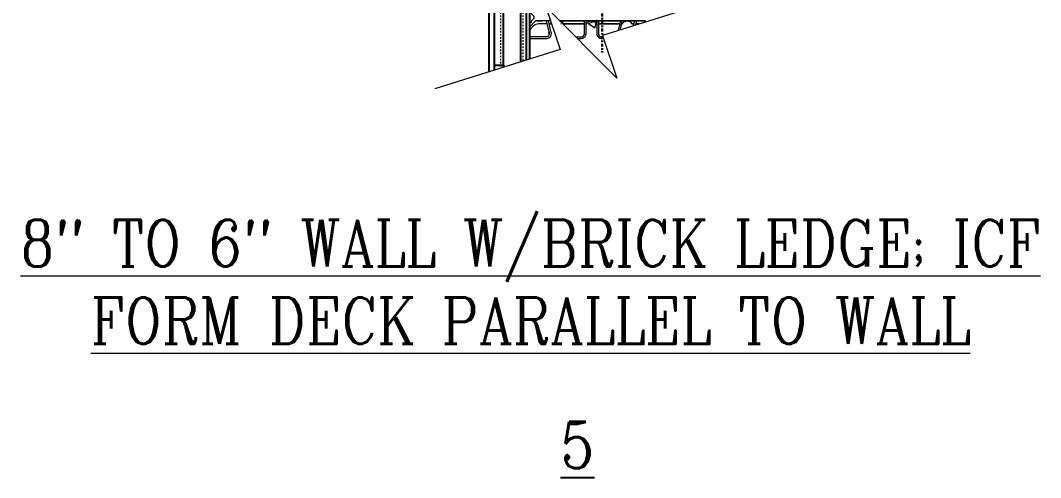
# Model space of a CAD drawing. Header units: inches. Extents: x -30.3 to 45.1, y 57.3 to 145.7.
# Drawn here: x -30.3 to 35.5, y 57.3 to 86.7 of the extents above; entities that cross this region are included whole.
import ezdxf

# ---------------------------------------------------------------- set-up
doc = ezdxf.new("R2010")
doc.units = ezdxf.units.IN
doc.header["$MEASUREMENT"] = 0
for name, pattern in [('CENTER', [2, 1.25, -0.25, 0.25, -0.25]), ('DASHED2', [0.375, 0.25, -0.125]), ('HIDDEN', [0.375, 0.25, -0.125])]:
    doc.linetypes.add(name, pattern=pattern)
doc.layers.get('Defpoints').update_dxf_attribs({"color": 252})
for name, color, linetype, lineweight in [('A2 Hatch', 8, 'Continuous', 9), ('DETAILS', 7, 'Continuous', 13), ('DIM', 3, 'Continuous', 13), ('REBAR', 2, 'CENTER', 30)]:
    doc.layers.add(name, color=color, linetype=linetype, lineweight=lineweight)
doc.styles.add('ARCTEXT', font='arctext.shx', dxfattribs={"width": 0.85})
doc.styles.add('RomanC', font='romanc.shx', dxfattribs={"width": 0.85, "height": 5})

msp = doc.modelspace()

# ---------------------------------------------------------------- hatches: boundary and pattern name
at = {"layer": 'A2 Hatch', "ltscale": 0.15}
h = msp.add_hatch(dxfattribs=at)
h.set_pattern_fill('AR-CONC', color=256, scale=0.8, style=0)
h.set_pattern_definition([(50, (-3079.9, 558.6755), (5.7380815, -0.502017), [0.6, -6.6]), (355, (-3079.9, 558.6755), (-1.110011, 6.017537), [0.48, -5.28]), (100.45145, (-3079.422, 558.6336), (4.628071, 5.51552), [0.509922, -5.609137]), (46.1842, (-3079.9, 560.2755), (8.537928, -1.324152), [0.9, -9.9]), (96.63564, (-3079.189, 560.165), (7.477296, 7.792949), [0.764882, -8.413704]), (351.1842, (-3079.9, 560.2755), (7.477296, 7.79295), [0.72, -7.92]), (21, (-3079.1, 559.8755), (4.7752564, -3.220951), [0.6, -6.6]), (326, (-3079.1, 559.8755), (1.946523, 5.8012), [0.48, -5.28]), (71.45144, (-3078.702, 559.607), (6.721779, 2.580249), [0.509922, -5.609137]), (37.5, (-3079.9002, 558.6755), (0.0972788, 2.6631508), [0, -5.216, 0, -5.36, 0, -5.3]), (7.5, (-3079.9002, 558.6755), (2.1045563, 3.1552937), [0, -3.056, 0, -5.096, 0, -2.02]), (327.5, (-3081.6842, 558.6755), (4.2705795, -0.180439), [0, -2, 0, -6.24, 0, -8.28]), (317.5, (-3082.484, 558.6755), (4.6654894, 0.80084), [0, -2.6, 0, -4.144, 0, -5.88])])
h.paths.add_polyline_path([(3.956, 142.589), (1.969, 141.915), (1.769, 84.899), (4.639, 85.873), (3.703, 88.633), (8.299, 84.036), (7.363, 86.796), (9.969, 87.68), (9.965, 120.262), (7.965, 120.262), (7.965, 143.948), (6.68, 143.513), (7.616, 140.753), (3.019, 145.349)])

# ---------------------------------------------------------------- linework, layer by layer
at = {"color": 1}
for p, q in [((0.219, 95.867), (0.219, 83.524)), ((0.794, 95.867), (0.794, 83.704)), ((1.919, 95.867), (1.919, 84.056)), ((2.294, 95.617), (2.294, 84.173)), ((2.494, 95.867), (2.494, 84.236)), ((-0.131, 95.367), (-0.131, 83.415)), ((0.219, 83.867), (0.844, 83.867)), ((0.844, 83.867), (0.844, 83.836))]:
    msp.add_line(p, q, dxfattribs=at)
at = {"color": 1, "linetype": 'HIDDEN', "ltscale": 0.02}
for p, q in [((0.219, 83.867), (0.844, 83.867)), ((0.844, 83.867), (0.844, 83.836))]:
    msp.add_line(p, q, dxfattribs=at)
at = {"layer": 'A2 Hatch', "linetype": 'DASHED2', "ltscale": 0.15}
for p, q in [((0.634, 95.867), (0.634, 83.654)), ((2.079, 95.867), (2.079, 84.106))]:
    msp.add_line(p, q, dxfattribs=at)
at = {"layer": 'DETAILS', "color": 6, "lineweight": 20}
for points in [[(2.494, 86.568), (2.762, 86.836, 0.414214), (2.762, 87.048), (2.494, 87.317)], [(2.494, 85.717), (3.615, 85.717, 0.485338), (3.78, 85.927), (3.589, 86.717), (2.993, 86.717), (3.243, 86.717), (3.343, 86.717)], [(2.494, 85.587), (3.615, 85.587, 0.485338), (3.906, 85.958), (3.723, 86.717)], [(3.85, 86.717), (2.935, 86.717, 0.198912), (2.864, 86.688), (2.494, 86.318)], [(3.638, 86.517), (3.101, 86.517, 0.198912), (2.747, 86.371), (2.494, 86.118)], [(3.865, 86.517), (3.771, 86.517), (3.865, 86.517, 0.276373), (3.909, 86.544, 0.276373)], [(6.164, 86.517, 0.279322), (6.208, 86.544, -0.279322), (6.494, 86.717), (4.445, 86.717)], [(5.475, 85.687), (5.846, 85.687, 0.414214), (6.046, 85.887), (6.046, 86.717)], [(5.575, 85.587), (5.846, 85.587, 0.414214), (6.146, 85.887), (6.146, 86.717)], [(9.964, 86.717), (6.494, 86.717, -0.279322), (6.78, 86.544, 0.279322), (6.824, 86.517)], [(6.842, 86.717), (6.842, 85.887, 0.414214), (7.142, 85.587), (7.27, 85.587)], [(6.942, 86.717), (6.942, 85.887, 0.414214), (7.142, 85.687), (7.237, 85.687)], [(8.463, 86.517, 0.279322), (8.508, 86.544, -0.605918), (9.079, 86.544, 0.279322), (9.123, 86.517), (9.217, 86.517), (9.123, 86.517)]]:
    msp.add_lwpolyline(points, format="xyb", dxfattribs=at)
for points in [[(4.445, 86.717), (9.745, 86.717), (9.995, 86.717), (9.399, 86.717), (9.332, 86.441)], [(4.495, 86.717), (4.511, 86.652)], [(4.598, 86.717), (4.646, 86.516)], [(8.242, 86.103), (8.391, 86.717)], [(8.354, 86.138), (8.493, 86.717)], [(9.265, 86.717), (9.187, 86.396)], [(9.579, 86.517), (9.35, 86.517)]]:
    msp.add_lwpolyline(points, dxfattribs=at)
for points in [[(4.543, 86.517), (4.525, 86.517)], [(6.046, 86.517), (4.646, 86.517)], [(6.146, 86.517), (6.164, 86.517)], [(6.842, 86.517), (6.824, 86.517)], [(6.942, 86.517), (8.342, 86.517)], [(8.445, 86.517), (8.463, 86.517)]]:
    msp.add_lwpolyline(points, close=True, dxfattribs=at)
at = {"layer": 'DIM'}
msp.add_lwpolyline([(14.456, 88.029), (7.205, 85.782), (8.141, 83.022), (3.544, 87.618), (4.48, 84.858), (-3.609, 82.326)], dxfattribs=at)
at = {"layer": 'REBAR', "ltscale": 0.15}
msp.add_line((7.195, 119.367), (7.195, 84.668), dxfattribs=at)

# ---------------------------------------------------------------- texts
at = {"layer": 'Defpoints', "insert": (5.594, 60.855), "char_height": 3, "width": 90.08, "attachment_point": 2, "style": 'RomanC'}
msp.add_mtext('{\\L5\\P}\\P            ', dxfattribs=at)
at = {"layer": 'DIM', "insert": (2.565, 73.879), "char_height": 3, "width": 81.94387, "attachment_point": 2, "style": 'ARCTEXT'}
msp.add_mtext('{\\Fromanc.shx|c0;\\L8" TO 6" WALL W/BRICK LEDGE; ICF FORM DECK PARALLEL TO WALL \\l\\P}\\P       ', dxfattribs=at)

doc.saveas('drawing.dxf')
